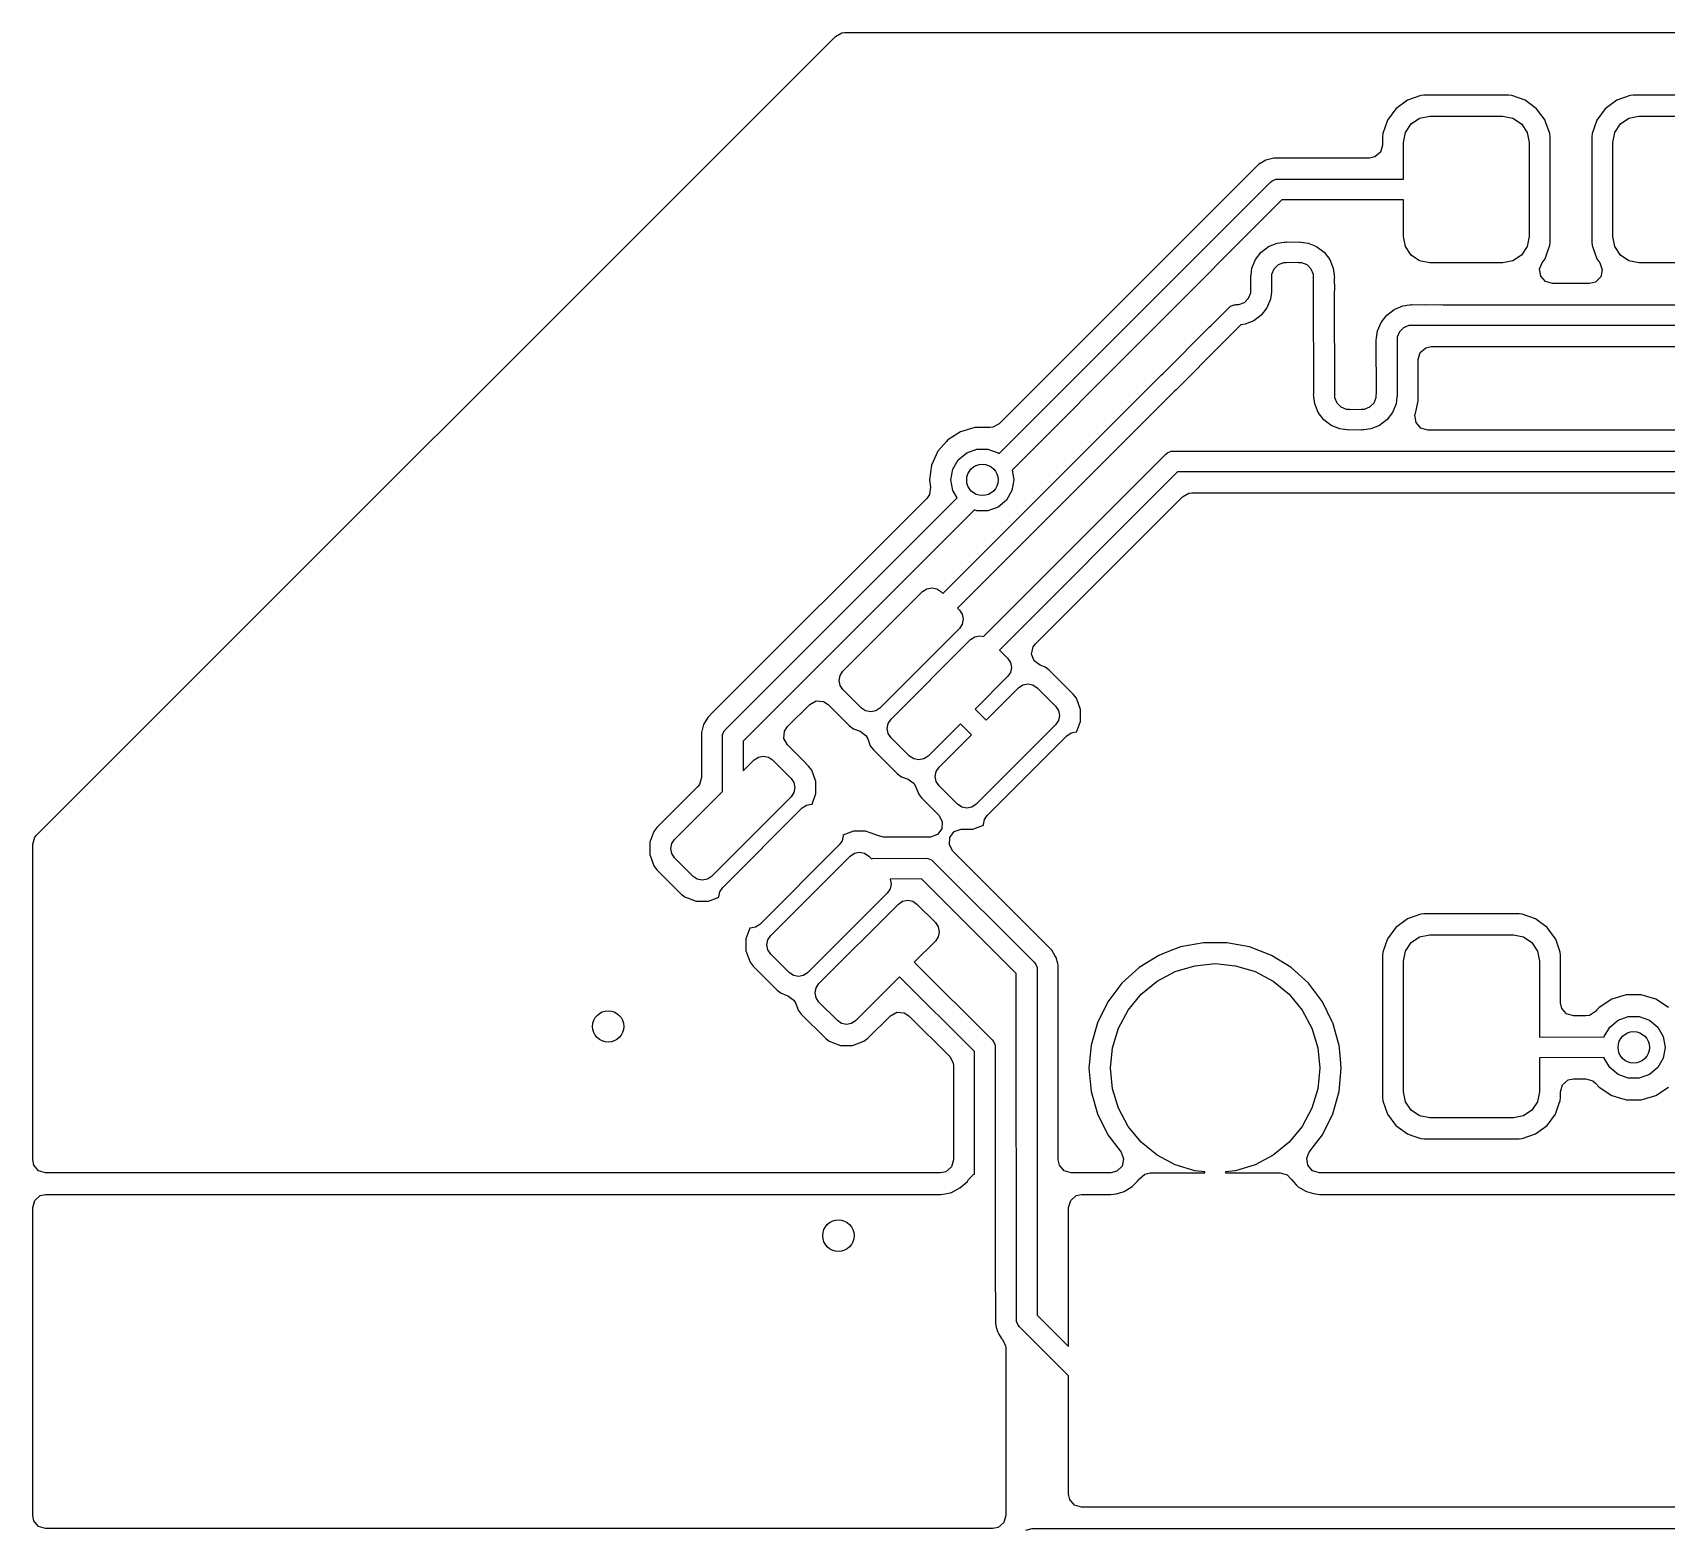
# Model space of a CAD drawing. Extents: x 162.5 to 216.5, y -91.5 to -65.5.
# Drawn here: x 162.5 to 178.11, y -79.81 to -65.5 of the extents above; entities that cross this region are included whole.
import ezdxf

# ---------------------------------------------------------------- set-up
doc = ezdxf.new("R2010")
doc.units = 0
doc.layers.add('BLACK', color=7, linetype='CONTINUOUS')

msp = doc.modelspace()

# ---------------------------------------------------------------- linework, layer by layer
at = {"layer": 'BLACK', "linetype": 'CONTINUOUS'}
for p, q in [((162.536819, -73.170995), (170.170995, -65.536819)), ((170.170995, -65.536819), (170.232318, -65.503334)), ((170.232318, -65.503334), (170.258676, -65.5005)), ((170.258676, -65.5005), (208.741324, -65.5005)), ((175.637117, -66.147207), (175.52785, -66.22785)), ((175.637119, -66.147206), (175.637117, -66.147207)), ((175.765298, -66.102353), (175.637119, -66.147206)), ((175.7653, -66.102353), (175.765298, -66.102353)), ((175.79573, -66.0995), (175.7653, -66.102353)), ((175.795734, -66.0995), (175.79573, -66.0995)), ((176.604266, -66.0995), (175.795734, -66.0995)), ((176.60427, -66.0995), (176.604266, -66.0995)), ((176.6347, -66.102353), (176.60427, -66.0995)), ((176.76288, -66.147206), (176.6347, -66.102353)), ((176.762882, -66.147207), (176.76288, -66.147206)), ((176.87215, -66.22785), (176.762882, -66.147207)), ((177.637117, -66.147207), (177.52785, -66.22785)), ((177.637119, -66.147206), (177.637117, -66.147207)), ((177.765298, -66.102353), (177.637119, -66.147206)), ((177.7653, -66.102353), (177.765298, -66.102353)), ((177.79573, -66.0995), (177.7653, -66.102353)), ((177.795734, -66.0995), (177.79573, -66.0995)), ((178.604266, -66.0995), (177.795734, -66.0995)), ((175.447206, -66.337119), (175.402353, -66.465298)), ((175.447207, -66.337117), (175.447206, -66.337119)), ((175.52785, -66.22785), (175.447207, -66.337117)), ((175.673223, -66.373223), (175.754329, -66.31903)), ((175.754329, -66.31903), (175.85, -66.3)), ((175.85, -66.3), (176.55, -66.3)), ((176.55, -66.3), (176.645671, -66.31903)), ((176.645671, -66.31903), (176.726777, -66.373223)), ((176.952793, -66.337118), (176.87215, -66.22785)), ((176.958467, -66.353334), (176.952793, -66.337118)), ((177.447206, -66.337119), (177.402353, -66.465298)), ((177.447207, -66.337117), (177.447206, -66.337119)), ((177.52785, -66.22785), (177.447207, -66.337117)), ((177.673223, -66.373223), (177.754329, -66.31903)), ((177.754329, -66.31903), (177.85, -66.3)), ((177.85, -66.3), (178.55, -66.3)), ((175.402353, -66.4653), (175.3995, -66.49573)), ((175.3995, -66.49573), (175.3995, -66.5755)), ((175.402353, -66.465298), (175.402353, -66.4653)), ((175.6, -66.55), (175.61903, -66.454329)), ((175.61903, -66.454329), (175.673223, -66.373223)), ((176.726777, -66.373223), (176.78097, -66.454329)), ((176.78097, -66.454329), (176.8, -66.55)), ((176.997646, -66.465298), (176.958467, -66.353334)), ((176.997646, -66.4653), (176.997646, -66.465298)), ((177.0005, -66.49573), (176.997646, -66.4653)), ((177.0005, -67.504269), (177.0005, -66.49573)), ((177.402353, -66.4653), (177.3995, -66.49573)), ((177.3995, -66.49573), (177.3995, -67.504269)), ((177.402353, -66.465298), (177.402353, -66.4653)), ((177.6, -66.55), (177.61903, -66.454329)), ((177.61903, -66.454329), (177.673223, -66.373223)), ((175.379815, -66.642539), (175.327011, -66.688294)), ((175.3995, -66.5755), (175.379815, -66.642539)), ((175.6, -66.900633), (175.6, -66.55)), ((176.8, -66.55), (176.8, -67.45)), ((177.6, -67.45), (177.6, -66.55)), ((174.215487, -66.759541), (171.736112, -69.238916)), ((174.215495, -66.759535), (174.215487, -66.759541)), ((174.284004, -66.719982), (174.215495, -66.759535)), ((174.284009, -66.719979), (174.284004, -66.719982)), ((174.322224, -66.709739), (174.284009, -66.719979)), ((174.360438, -66.6995), (174.322224, -66.709739)), ((175.2755, -66.6995), (174.360438, -66.6995)), ((175.327011, -66.688294), (175.2755, -66.6995)), ((171.736307, -69.524798), (174.329289, -66.929289)), ((174.329289, -66.929289), (174.344443, -66.916853)), ((174.344443, -66.916853), (174.344445, -66.916852)), ((174.344445, -66.916852), (174.380491, -66.901921)), ((174.380491, -66.901921), (175.6, -66.900633)), ((174.438788, -67.099959), (171.859215, -69.682046)), ((175.6, -67.098733), (174.438788, -67.099959)), ((175.6, -67.45), (175.6, -67.098733)), ((174.239584, -67.599584), (174.31, -67.545551)), ((174.31, -67.545551), (174.392002, -67.511585)), ((174.392002, -67.511585), (174.4582, -67.502869)), ((174.4582, -67.502869), (174.460491, -67.501921)), ((174.460491, -67.501921), (174.465982, -67.501845)), ((174.465982, -67.501845), (174.48, -67.5)), ((174.48, -67.5), (174.485865, -67.501571)), ((174.485865, -67.501571), (174.6, -67.5)), ((174.6, -67.5), (174.619509, -67.501921)), ((174.619509, -67.501921), (174.621799, -67.502869)), ((174.621799, -67.502869), (174.687998, -67.511585)), ((174.687998, -67.511585), (174.77, -67.545551)), ((174.77, -67.545551), (174.840416, -67.599584)), ((175.61903, -67.545671), (175.6, -67.45)), ((175.673223, -67.626777), (175.61903, -67.545671)), ((176.78097, -67.545671), (176.726777, -67.626777)), ((176.8, -67.45), (176.78097, -67.545671)), ((176.952793, -67.662882), (176.983369, -67.5755)), ((176.983369, -67.5755), (176.997646, -67.534701)), ((176.997646, -67.534699), (177.0005, -67.504269)), ((176.997646, -67.534701), (176.997646, -67.534699)), ((177.3995, -67.504269), (177.402353, -67.534699)), ((177.402353, -67.534699), (177.402353, -67.534701)), ((177.402353, -67.534701), (177.447206, -67.66288)), ((177.61903, -67.545671), (177.6, -67.45)), ((177.673223, -67.626777), (177.61903, -67.545671)), ((174.151585, -67.752002), (174.185551, -67.67)), ((174.185551, -67.67), (174.239584, -67.599584)), ((174.400696, -67.721314), (174.361314, -67.760696)), ((174.452152, -67.7), (174.400696, -67.721314)), ((174.48, -67.7), (174.452152, -67.7)), ((174.594134, -67.698428), (174.48, -67.7)), ((174.6, -67.7), (174.594134, -67.698428)), ((174.627848, -67.7), (174.6, -67.7)), ((174.679304, -67.721314), (174.627848, -67.7)), ((174.718686, -67.760696), (174.679304, -67.721314)), ((174.840416, -67.599584), (174.894449, -67.67)), ((174.894449, -67.67), (174.928415, -67.752002)), ((175.754329, -67.68097), (175.673223, -67.626777)), ((175.85, -67.7), (175.754329, -67.68097)), ((176.55, -67.7), (175.85, -67.7)), ((176.645671, -67.68097), (176.55, -67.7)), ((176.726777, -67.626777), (176.645671, -67.68097)), ((176.901053, -67.757853), (176.92402, -67.701868)), ((176.92402, -67.701868), (176.952793, -67.662882)), ((177.447206, -67.66288), (177.447207, -67.662882)), ((177.447207, -67.662882), (177.475979, -67.701867)), ((177.475979, -67.701867), (177.49995, -67.767495)), ((177.754329, -67.68097), (177.673223, -67.626777)), ((177.85, -67.7), (177.754329, -67.68097)), ((178.55, -67.7), (177.85, -67.7)), ((174.14, -67.84), (174.141921, -67.820491)), ((174.141571, -67.954134), (174.14, -67.84)), ((174.141921, -67.820491), (174.142869, -67.8182)), ((174.142869, -67.8182), (174.151585, -67.752002)), ((174.34, -67.84), (174.338428, -67.845865)), ((174.338428, -67.845865), (174.34, -67.96)), ((174.361314, -67.760696), (174.34, -67.812152)), ((174.34, -67.812152), (174.34, -67.84)), ((174.74, -67.812152), (174.718686, -67.760696)), ((174.74, -67.84), (174.74, -67.812152)), ((174.741449, -67.945277), (174.74, -67.84)), ((174.928415, -67.752002), (174.93713, -67.8182)), ((174.93713, -67.8182), (174.938079, -67.820491)), ((174.938079, -67.820491), (174.938154, -67.825982)), ((174.938154, -67.825982), (174.94, -67.84)), ((174.94, -67.84), (174.938428, -67.845865)), ((174.938428, -67.845865), (174.94, -67.96)), ((176.910997, -67.827011), (176.901053, -67.757853)), ((176.956752, -67.879815), (176.910997, -67.827011)), ((177.023791, -67.8995), (176.956752, -67.879815)), ((177.376209, -67.8995), (177.023791, -67.8995)), ((177.434895, -67.884734), (177.376209, -67.8995)), ((177.484635, -67.835665), (177.434895, -67.884734)), ((177.49995, -67.767495), (177.484635, -67.835665)), ((174.079304, -68.078686), (174.118686, -68.039304)), ((174.118686, -68.039304), (174.14, -67.987848)), ((174.14, -67.96), (174.141571, -67.954134)), ((174.14, -67.987848), (174.14, -67.96)), ((174.328415, -68.047998), (174.294449, -68.13)), ((174.33713, -67.981799), (174.328415, -68.047998)), ((174.338079, -67.979509), (174.33713, -67.981799)), ((174.34, -67.96), (174.338079, -67.979509)), ((174.74, -67.96), (174.741449, -67.945277)), ((174.741871, -68.953016), (174.74, -67.96)), ((174.94, -67.96), (174.938151, -67.978776)), ((174.938151, -67.978776), (174.94, -68.96)), ((173.759156, -68.301784), (173.92929, -68.129289)), ((173.92929, -68.129289), (173.944443, -68.116852)), ((173.944443, -68.116852), (173.948031, -68.115365)), ((173.948031, -68.115365), (173.95, -68.113397)), ((173.95, -68.113397), (173.957885, -68.111284)), ((173.957885, -68.111284), (173.980491, -68.101921)), ((173.980491, -68.101921), (173.99283, -68.101921)), ((173.99283, -68.101921), (174, -68.1)), ((174, -68.1), (174.027848, -68.1)), ((174.027848, -68.1), (174.079304, -68.078686)), ((174.240416, -68.200416), (174.17, -68.254449)), ((174.294449, -68.13), (174.240416, -68.200416)), ((175.385551, -68.27), (175.439584, -68.199584)), ((175.439584, -68.199584), (175.51, -68.145551)), ((175.51, -68.145551), (175.592002, -68.111585)), ((175.592002, -68.111585), (175.6582, -68.102869)), ((175.6582, -68.102869), (175.660491, -68.101921)), ((175.660491, -68.101921), (175.665982, -68.101845)), ((175.665982, -68.101845), (175.68, -68.1)), ((175.68, -68.1), (175.685865, -68.101571)), ((175.685865, -68.101571), (175.8, -68.1)), ((175.8, -68.1), (175.815632, -68.101539)), ((175.815632, -68.101539), (175.957338, -68.1)), ((175.957338, -68.1), (175.97664, -68.1019)), ((175.97664, -68.1019), (179.161115, -68.10023)), ((173.300662, -68.76048), (173.745981, -68.312598)), ((173.745981, -68.312598), (173.759156, -68.301784)), ((174.045179, -68.294052), (173.887403, -68.454019)), ((174.087998, -68.288415), (174.045179, -68.294052)), ((174.17, -68.254449), (174.087998, -68.288415)), ((175.342869, -68.4182), (175.351585, -68.352002)), ((175.351585, -68.352002), (175.385551, -68.27)), ((175.561314, -68.360696), (175.54, -68.412152)), ((175.600696, -68.321314), (175.561314, -68.360696)), ((175.652152, -68.3), (175.600696, -68.321314)), ((175.68, -68.3), (175.652152, -68.3)), ((175.785277, -68.29855), (175.68, -68.3)), ((175.8, -68.3), (175.785277, -68.29855)), ((175.941705, -68.29846), (175.8, -68.3)), ((175.957338, -68.3), (175.941705, -68.29846)), ((179.381757, -68.298203), (175.957338, -68.3)), ((173.873112, -68.465746), (173.427784, -68.913638)), ((173.887403, -68.454019), (173.873112, -68.465746)), ((175.34, -68.44), (175.341921, -68.420491)), ((175.341827, -68.95318), (175.34, -68.44)), ((175.341921, -68.420491), (175.342869, -68.4182)), ((175.54, -68.44), (175.538172, -68.446819)), ((175.538172, -68.446819), (175.54, -68.96)), ((175.54, -68.412152), (175.54, -68.44)), ((175.760185, -68.557461), (175.812989, -68.511706)), ((175.812989, -68.511706), (175.8645, -68.5005)), ((175.8645, -68.5005), (181.23956, -68.5005)), ((175.7405, -68.6245), (175.760185, -68.557461)), ((175.7405, -68.912405), (175.7405, -68.6245)), ((171.198851, -70.861934), (173.286362, -68.772217)), ((173.286362, -68.772217), (173.300662, -68.76048)), ((173.412797, -68.925936), (171.338921, -71.002004)), ((173.427784, -68.913638), (173.412797, -68.925936)), ((174.74, -68.96), (174.741871, -68.953016)), ((174.741911, -68.97452), (174.74, -68.96)), ((174.741921, -68.979509), (174.741911, -68.97452)), ((174.742869, -68.981799), (174.741921, -68.979509)), ((174.751585, -69.047998), (174.742869, -68.981799)), ((174.94, -68.96), (174.94, -68.987848)), ((174.94, -68.987848), (174.961314, -69.039304)), ((175.318686, -69.039304), (175.34, -68.987848)), ((175.34, -68.96), (175.341827, -68.95318)), ((175.34, -68.987848), (175.34, -68.96)), ((175.53713, -68.981799), (175.528415, -69.047998)), ((175.538079, -68.979509), (175.53713, -68.981799)), ((175.54, -68.96), (175.538079, -68.979509)), ((175.7405, -68.96), (175.7405, -68.912405)), ((175.7405, -69.0209), (175.7405, -68.96)), ((174.785551, -69.13), (174.751585, -69.047998)), ((174.839584, -69.200416), (174.785551, -69.13)), ((174.961314, -69.039304), (175.000696, -69.078686)), ((175.000696, -69.078686), (175.052152, -69.1)), ((175.052152, -69.1), (175.08, -69.1)), ((175.08, -69.1), (175.085865, -69.101571)), ((175.085865, -69.101571), (175.2, -69.1)), ((175.2, -69.1), (175.227848, -69.1)), ((175.227848, -69.1), (175.279304, -69.078686)), ((175.279304, -69.078686), (175.318686, -69.039304)), ((175.494449, -69.13), (175.440416, -69.200416)), ((175.528415, -69.047998), (175.494449, -69.13)), ((175.709485, -69.157853), (175.712251, -69.146525)), ((175.711847, -69.146433), (175.713395, -69.139647)), ((175.712251, -69.146525), (175.711847, -69.146433)), ((175.713395, -69.139647), (175.713397, -69.139645)), ((175.713397, -69.139645), (175.7405, -69.0209)), ((171.503771, -69.275235), (171.365684, -69.31578)), ((171.648431, -69.275235), (171.503771, -69.275235)), ((171.674789, -69.272401), (171.648431, -69.275235)), ((171.736112, -69.238916), (171.674789, -69.272401)), ((174.91, -69.254449), (174.839584, -69.200416)), ((174.992002, -69.288415), (174.91, -69.254449)), ((175.0582, -69.29713), (174.992002, -69.288415)), ((175.060491, -69.298079), (175.0582, -69.29713)), ((175.08, -69.3), (175.060491, -69.298079)), ((175.194134, -69.298428), (175.08, -69.3)), ((175.2, -69.3), (175.194134, -69.298428)), ((175.214017, -69.298154), (175.2, -69.3)), ((175.219509, -69.298079), (175.214017, -69.298154)), ((175.221799, -69.29713), (175.219509, -69.298079)), ((175.287998, -69.288415), (175.221799, -69.29713)), ((175.37, -69.254449), (175.287998, -69.288415)), ((175.440416, -69.200416), (175.37, -69.254449)), ((175.719429, -69.227011), (175.709485, -69.157853)), ((175.765184, -69.279815), (175.719429, -69.227011)), ((175.832223, -69.2995), (175.765184, -69.279815)), ((182.164167, -69.2995), (175.832223, -69.2995)), ((171.232025, -69.408112), (171.150358, -69.502361)), ((171.244607, -69.393592), (171.232025, -69.408112)), ((171.244608, -69.393591), (171.244607, -69.393591)), ((171.244607, -69.393591), (171.244607, -69.393592)), ((171.365684, -69.31578), (171.244608, -69.393591)), ((171.150357, -69.502363), (171.090569, -69.633278)), ((171.150358, -69.502361), (171.150357, -69.502363)), ((171.293827, -69.673129), (171.345922, -69.582899)), ((171.345922, -69.582899), (171.425735, -69.515927)), ((171.425735, -69.515927), (171.523641, -69.480293)), ((171.523641, -69.480293), (171.627829, -69.480293)), ((171.587429, -71.273347), (173.329289, -69.529289)), ((171.627829, -69.480293), (171.725735, -69.515927)), ((171.725735, -69.515927), (171.736307, -69.524798)), ((173.329289, -69.529289), (173.344443, -69.516853)), ((173.344443, -69.516853), (173.380491, -69.501921)), ((173.380491, -69.501921), (182.301237, -69.500008)), ((171.090569, -69.633278), (171.070088, -69.775735)), ((171.070088, -69.775735), (171.080284, -69.846655)), ((171.275735, -69.775735), (171.293827, -69.673129)), ((171.293827, -69.878341), (171.275735, -69.775735)), ((173.438768, -69.699991), (171.738911, -71.401994)), ((171.875735, -69.775735), (171.857643, -69.878341)), ((171.859215, -69.682046), (171.875735, -69.775735)), ((182.359509, -69.698079), (173.438768, -69.699991)), ((171.07034, -69.915814), (171.045227, -69.951982)), ((171.080284, -69.846655), (171.07034, -69.915814)), ((171.333645, -69.947308), (171.293827, -69.878341)), ((171.857643, -69.878341), (171.805548, -69.968571)), ((172.770975, -70.653996), (173.488152, -69.936819)), ((173.488152, -69.936819), (173.549475, -69.903334)), ((173.549475, -69.903334), (173.575833, -69.9005)), ((173.575833, -69.9005), (182.37956, -69.9005)), ((171.045227, -69.951982), (169.006821, -71.99039)), ((169.108185, -72.175293), (171.333645, -69.947308)), ((171.498896, -70.06217), (169.289561, -72.27401)), ((171.523641, -70.071177), (171.498896, -70.06217)), ((171.627829, -70.071177), (171.523641, -70.071177)), ((171.725735, -70.035543), (171.627829, -70.071177)), ((171.805548, -69.968571), (171.725735, -70.035543)), ((172.082318, -71.342652), (172.770975, -70.653996)), ((170.243153, -71.603293), (171.003293, -70.843153)), ((171.003293, -70.843153), (171.043846, -70.816057)), ((171.043846, -70.816057), (171.091682, -70.806542)), ((171.091682, -70.806542), (171.139517, -70.816057)), ((171.139517, -70.816057), (171.18007, -70.843153)), ((171.18007, -70.843153), (171.198851, -70.861934)), ((171.338921, -71.002004), (171.356847, -71.01993)), ((171.356847, -71.01993), (171.383943, -71.060483)), ((171.383943, -71.156154), (171.356847, -71.196707)), ((171.383943, -71.060483), (171.393458, -71.108318)), ((171.393458, -71.108318), (171.383943, -71.156154)), ((171.356847, -71.196707), (170.596707, -71.956847)), ((170.702772, -72.062912), (171.462912, -71.302772)), ((171.462912, -71.302772), (171.503465, -71.275676)), ((171.503465, -71.275676), (171.551301, -71.266161)), ((171.551301, -71.266161), (171.587429, -71.273347)), ((171.738911, -71.401994), (171.816466, -71.479549)), ((171.816466, -71.479549), (171.843562, -71.520102)), ((172.046389, -71.44016), (172.060699, -71.371772)), ((172.071325, -71.505429), (172.046389, -71.44016)), ((172.060699, -71.371772), (172.082318, -71.342652)), ((170.206542, -71.691682), (170.216057, -71.643846)), ((170.216057, -71.643846), (170.243153, -71.603293)), ((171.843562, -71.615773), (171.816466, -71.656326)), ((171.843562, -71.520102), (171.853077, -71.567937)), ((171.853077, -71.567937), (171.843562, -71.615773)), ((172.127589, -71.546855), (172.071325, -71.505429)), ((172.176181, -71.56454), (172.127589, -71.546855)), ((172.176181, -71.564541), (172.176179, -71.56454)), ((172.176179, -71.56454), (172.176181, -71.56454)), ((172.197978, -71.581268), (172.176181, -71.564541)), ((172.214109, -71.593646), (172.197978, -71.581268)), ((172.21411, -71.593647), (172.214109, -71.593646)), ((172.214115, -71.593651), (172.21411, -71.593647)), ((172.444829, -71.824363), (172.214115, -71.593651)), ((170.216057, -71.739517), (170.206542, -71.691682)), ((170.243153, -71.78007), (170.216057, -71.739517)), ((170.41993, -71.956847), (170.243153, -71.78007)), ((171.816466, -71.656326), (171.506295, -71.966496)), ((171.612665, -72.072258), (171.922532, -71.762392)), ((171.922532, -71.762392), (171.963085, -71.735296)), ((171.963085, -71.735296), (172.010921, -71.725781)), ((172.010921, -71.725781), (172.058756, -71.735296)), ((172.058756, -71.735296), (172.099309, -71.762392)), ((172.099309, -71.762392), (172.276086, -71.939169)), ((169.712819, -72.134332), (169.925664, -71.921487)), ((169.925664, -71.921487), (169.986985, -71.888004)), ((169.986985, -71.888004), (170.056677, -71.892988)), ((170.056677, -71.892988), (170.101021, -71.921487)), ((170.101021, -71.921487), (170.305124, -72.125588)), ((170.460483, -71.983943), (170.41993, -71.956847)), ((170.596707, -71.956847), (170.556154, -71.983943)), ((171.506295, -71.966496), (171.612665, -72.072258)), ((172.276086, -71.939169), (172.303182, -71.979722)), ((172.473937, -71.862297), (172.444829, -71.824363)), ((172.513197, -71.970163), (172.473937, -71.862297)), ((168.911311, -72.114859), (168.890832, -72.191289)), ((168.911314, -72.114854), (168.911311, -72.114859)), ((168.950867, -72.046345), (168.911314, -72.114854)), ((168.950873, -72.046337), (168.950867, -72.046345)), ((169.006821, -71.99039), (168.950873, -72.046337)), ((170.508318, -71.993458), (170.460483, -71.983943)), ((170.556154, -71.983943), (170.508318, -71.993458)), ((170.666161, -72.151301), (170.675676, -72.103465)), ((170.675676, -72.103465), (170.702772, -72.062912)), ((171.366192, -72.106599), (171.056326, -72.416466)), ((171.472562, -72.212361), (171.366192, -72.106599)), ((172.276086, -72.115946), (171.515946, -72.876086)), ((172.303182, -72.075393), (172.276086, -72.115946)), ((172.303182, -71.979722), (172.312697, -72.027557)), ((172.312697, -72.027557), (172.303182, -72.075393)), ((172.476225, -72.18653), (172.513197, -72.084952)), ((172.513197, -72.084952), (172.513197, -71.970163)), ((168.890832, -72.191289), (168.890832, -72.620703)), ((169.091332, -72.23085), (169.093253, -72.211341)), ((169.092592, -72.753853), (169.091332, -72.23085)), ((169.093253, -72.211341), (169.108185, -72.175293)), ((169.289561, -72.27401), (169.290241, -72.556204)), ((169.679336, -72.248369), (169.68432, -72.178678)), ((169.712821, -72.309692), (169.679336, -72.248369)), ((169.68432, -72.178678), (169.712819, -72.134332)), ((170.305124, -72.125588), (170.343058, -72.154698)), ((170.343058, -72.154698), (170.407393, -72.178114)), ((170.407393, -72.178114), (170.463656, -72.219538)), ((170.463656, -72.219538), (170.481503, -72.252222)), ((170.481503, -72.252222), (170.504921, -72.316561)), ((170.675676, -72.199136), (170.666161, -72.151301)), ((170.702772, -72.239689), (170.675676, -72.199136)), ((170.879549, -72.416466), (170.702772, -72.239689)), ((171.162392, -72.522532), (171.472562, -72.212361)), ((171.622011, -72.982151), (172.382151, -72.222011)), ((172.382151, -72.222011), (172.422704, -72.194915)), ((172.422704, -72.194915), (172.47054, -72.1854)), ((172.47054, -72.1854), (172.476225, -72.18653)), ((169.394625, -72.451821), (169.435178, -72.424725)), ((169.435178, -72.424725), (169.483014, -72.41521)), ((169.483014, -72.41521), (169.530849, -72.424725)), ((169.530849, -72.424725), (169.571402, -72.451821)), ((169.859263, -72.456133), (169.712821, -72.309692)), ((170.504921, -72.316561), (170.534029, -72.354495)), ((170.534029, -72.354495), (170.764743, -72.585207)), ((170.920102, -72.443562), (170.879549, -72.416466)), ((171.056326, -72.416466), (171.015773, -72.443562)), ((169.290241, -72.556204), (169.394625, -72.451821)), ((169.571402, -72.451821), (169.748179, -72.628598)), ((169.916922, -72.513792), (169.859263, -72.456133)), ((169.94603, -72.551726), (169.916922, -72.513792)), ((169.98529, -72.659592), (169.94603, -72.551726)), ((170.764743, -72.585207), (170.802677, -72.614317)), ((170.967937, -72.453077), (170.920102, -72.443562)), ((171.015773, -72.443562), (170.967937, -72.453077)), ((171.125781, -72.610921), (171.135296, -72.563085)), ((171.135296, -72.563085), (171.162392, -72.522532)), ((168.854513, -72.708384), (168.465754, -73.097143)), ((168.871147, -72.687742), (168.854513, -72.708384)), ((168.890832, -72.620703), (168.871147, -72.687742)), ((169.748179, -72.628598), (169.775275, -72.669151)), ((169.775275, -72.669151), (169.78479, -72.716986)), ((169.78479, -72.716986), (169.775275, -72.764822)), ((169.98529, -72.774381), (169.98529, -72.659592)), ((170.802677, -72.614317), (170.802676, -72.614317)), ((170.802676, -72.614317), (170.867012, -72.637733)), ((170.867012, -72.637733), (170.923276, -72.679159)), ((170.923276, -72.679159), (170.941123, -72.711843)), ((170.941123, -72.711843), (170.963886, -72.774381)), ((171.135296, -72.658756), (171.125781, -72.610921)), ((171.162392, -72.699309), (171.135296, -72.658756)), ((171.339169, -72.876086), (171.162392, -72.699309)), ((168.634485, -73.211961), (169.092592, -72.753853)), ((169.748179, -72.805375), (168.988039, -73.565515)), ((169.775275, -72.764822), (169.748179, -72.805375)), ((169.854244, -72.91144), (169.894797, -72.884344)), ((169.894797, -72.884344), (169.942633, -72.874829)), ((169.942633, -72.874829), (169.948318, -72.875959)), ((169.948318, -72.875959), (169.98529, -72.774381)), ((170.963886, -72.774381), (170.964541, -72.776181)), ((170.964541, -72.776181), (170.993649, -72.814115)), ((170.993649, -72.814115), (171.158973, -72.979438)), ((171.379722, -72.903182), (171.339169, -72.876086)), ((171.427557, -72.912697), (171.379722, -72.903182)), ((171.475393, -72.903182), (171.427557, -72.912697)), ((171.515946, -72.876086), (171.475393, -72.903182)), ((169.094104, -73.67158), (169.854244, -72.91144)), ((171.158973, -72.979438), (171.192458, -73.040761)), ((171.192458, -73.040761), (171.187474, -73.110452)), ((171.5854, -73.07054), (171.594915, -73.022704)), ((171.594915, -73.022704), (171.622011, -72.982151)), ((162.5005, -73.258676), (162.520185, -73.191637)), ((162.520185, -73.191637), (162.536819, -73.170995)), ((168.436633, -73.135089), (168.398433, -73.240045)), ((168.465745, -73.097154), (168.436633, -73.135089)), ((168.465754, -73.097143), (168.465745, -73.097154)), ((168.607389, -73.252514), (168.634485, -73.211961)), ((170.244409, -73.176605), (170.234894, -73.224441)), ((170.344857, -73.133949), (170.243278, -73.17092)), ((170.243278, -73.17092), (170.244409, -73.176605)), ((170.344858, -73.133949), (170.344857, -73.133949)), ((170.459647, -73.133949), (170.344858, -73.133949)), ((170.567509, -73.173207), (170.459647, -73.133949)), ((170.572291, -73.175831), (170.567509, -73.173207)), ((170.631938, -73.191119), (170.572291, -73.175831)), ((171.071292, -73.191119), (170.631938, -73.191119)), ((171.080138, -73.190803), (171.071292, -73.191119)), ((171.145603, -73.166386), (171.080138, -73.190803)), ((171.187474, -73.110452), (171.145603, -73.166386)), ((171.260208, -73.263555), (171.265192, -73.193863)), ((171.265192, -73.193863), (171.307064, -73.13793)), ((171.307064, -73.13793), (171.372528, -73.113513)), ((171.372528, -73.113513), (171.381374, -73.113197)), ((171.381374, -73.113197), (171.48495, -73.113197)), ((171.48495, -73.113197), (171.484952, -73.113197)), ((171.484952, -73.113197), (171.58653, -73.076225)), ((171.58653, -73.076225), (171.5854, -73.07054)), ((162.5005, -76.276), (162.5005, -73.258676)), ((168.398433, -73.240045), (168.397374, -73.242955)), ((168.397374, -73.242955), (168.397374, -73.357744)), ((168.397374, -73.357744), (168.436634, -73.46561)), ((168.597874, -73.30035), (168.607389, -73.252514)), ((168.607389, -73.348185), (168.597874, -73.30035)), ((168.634485, -73.388738), (168.607389, -73.348185)), ((170.207798, -73.264994), (169.447658, -74.025134)), ((169.553724, -74.1312), (170.313864, -73.37106)), ((170.234894, -73.224441), (170.207798, -73.264994)), ((170.313864, -73.37106), (170.354417, -73.343964)), ((170.354417, -73.343964), (170.402253, -73.334449)), ((170.402253, -73.334449), (170.450088, -73.343964)), ((170.450088, -73.343964), (170.490641, -73.37106)), ((170.490641, -73.37106), (170.517288, -73.397707)), ((171.293693, -73.324878), (171.260208, -73.263555)), ((172.240458, -74.271643), (171.293693, -73.324878)), ((168.436634, -73.46561), (168.465742, -73.503544)), ((168.465742, -73.503544), (168.696456, -73.734256)), ((168.811262, -73.565515), (168.634485, -73.388738)), ((170.517288, -73.397707), (170.52735, -73.39354)), ((170.52735, -73.39354), (171.035463, -73.391619)), ((171.035463, -73.391619), (171.054972, -73.39354)), ((171.054972, -73.39354), (171.09102, -73.408472)), ((171.09102, -73.408472), (172.07071, -74.385445)), ((168.851815, -73.592611), (168.811262, -73.565515)), ((168.89965, -73.602126), (168.851815, -73.592611)), ((168.947486, -73.592611), (168.89965, -73.602126)), ((168.988039, -73.565515), (168.947486, -73.592611)), ((169.067008, -73.712133), (169.094104, -73.67158)), ((170.704029, -73.636225), (170.694514, -73.684061)), ((170.992433, -73.589934), (170.695044, -73.591058)), ((170.695044, -73.591058), (170.704029, -73.636225)), ((171.900022, -74.495006), (170.992433, -73.589934)), ((168.696456, -73.734256), (168.696459, -73.734258)), ((168.696459, -73.734258), (168.69646, -73.734259)), ((168.69646, -73.734259), (168.696461, -73.73426)), ((168.696461, -73.73426), (168.703108, -73.739361)), ((168.703108, -73.739361), (168.73439, -73.763366)), ((168.73439, -73.763366), (168.734389, -73.763366)), ((168.734389, -73.763366), (168.758529, -73.772152)), ((168.758529, -73.772152), (168.842256, -73.802626)), ((168.842256, -73.802626), (168.842258, -73.802626)), ((168.842258, -73.802626), (168.957043, -73.802626)), ((168.957043, -73.802626), (168.957045, -73.802626)), ((168.957045, -73.802626), (169.058623, -73.765654)), ((169.057493, -73.759969), (169.067008, -73.712133)), ((169.058623, -73.765654), (169.057493, -73.759969)), ((170.667418, -73.724614), (169.907278, -74.484754)), ((170.013343, -74.590819), (170.773483, -73.830679)), ((170.694514, -73.684061), (170.667418, -73.724614)), ((170.773483, -73.830679), (170.814036, -73.803583)), ((170.814036, -73.803583), (170.861872, -73.794068)), ((170.861872, -73.794068), (170.909707, -73.803583)), ((170.909707, -73.803583), (170.95026, -73.830679)), ((170.95026, -73.830679), (171.127037, -74.007456)), ((175.637117, -73.972207), (175.52785, -74.05285)), ((175.637119, -73.972206), (175.637117, -73.972207)), ((175.765298, -73.927353), (175.637119, -73.972206)), ((175.7653, -73.927353), (175.765298, -73.927353)), ((175.79573, -73.9245), (175.7653, -73.927353)), ((175.795734, -73.9245), (175.79573, -73.9245)), ((176.704266, -73.9245), (175.795734, -73.9245)), ((176.70427, -73.9245), (176.704266, -73.9245)), ((176.7347, -73.927353), (176.70427, -73.9245)), ((176.86288, -73.972206), (176.7347, -73.927353)), ((176.862882, -73.972207), (176.86288, -73.972206)), ((176.97215, -74.05285), (176.862882, -73.972207)), ((169.353584, -74.060614), (169.31664, -74.162119)), ((169.359269, -74.061745), (169.353584, -74.060614)), ((169.407105, -74.05223), (169.359269, -74.061745)), ((169.447658, -74.025134), (169.407105, -74.05223)), ((169.526628, -74.171753), (169.553724, -74.1312)), ((171.127037, -74.007456), (171.154133, -74.048009)), ((171.154133, -74.14368), (171.127037, -74.184233)), ((171.154133, -74.048009), (171.163648, -74.095844)), ((171.163648, -74.095844), (171.154133, -74.14368)), ((175.52785, -74.05285), (175.447207, -74.162117)), ((175.673223, -74.198223), (175.754329, -74.14403)), ((175.754329, -74.14403), (175.85, -74.125)), ((175.85, -74.125), (176.65, -74.125)), ((176.65, -74.125), (176.745671, -74.14403)), ((176.745671, -74.14403), (176.826777, -74.198223)), ((177.052793, -74.162118), (176.97215, -74.05285)), ((169.31664, -74.162119), (169.316613, -74.162194)), ((169.316613, -74.162194), (169.316613, -74.276983)), ((169.316613, -74.276983), (169.355873, -74.384849)), ((169.517113, -74.219589), (169.526628, -74.171753)), ((169.526628, -74.267424), (169.517113, -74.219589)), ((169.553724, -74.307977), (169.526628, -74.267424)), ((169.730501, -74.484754), (169.553724, -74.307977)), ((171.127037, -74.184233), (170.925121, -74.386148)), ((172.240464, -74.271651), (172.240458, -74.271643)), ((172.268813, -74.320754), (172.240464, -74.271651)), ((173.338864, -74.291207), (173.262601, -74.320752)), ((173.47006, -74.240382), (173.338864, -74.291207)), ((173.688757, -74.1995), (173.47006, -74.240382)), ((173.911243, -74.1995), (173.688757, -74.1995)), ((174.12994, -74.240382), (173.911243, -74.1995)), ((174.337352, -74.320734), (174.12994, -74.240382)), ((175.402353, -74.2903), (175.3995, -74.32073)), ((175.447206, -74.162119), (175.402353, -74.290298)), ((175.402353, -74.290298), (175.402353, -74.2903)), ((175.447207, -74.162117), (175.447206, -74.162119)), ((175.6, -74.375), (175.61903, -74.279329)), ((175.61903, -74.279329), (175.673223, -74.198223)), ((176.826777, -74.198223), (176.88097, -74.279329)), ((176.88097, -74.279329), (176.9, -74.375)), ((177.054074, -74.165779), (177.052793, -74.162118)), ((177.097646, -74.290298), (177.054074, -74.165779)), ((177.097646, -74.2903), (177.097646, -74.290298)), ((177.1005, -74.32073), (177.097646, -74.2903)), ((169.355873, -74.384849), (169.384981, -74.422783)), ((169.384981, -74.422783), (169.615695, -74.653495)), ((170.925121, -74.386148), (171.670711, -75.129289)), ((172.07071, -74.385445), (172.083147, -74.400598)), ((172.083147, -74.400598), (172.083147, -74.400599)), ((172.083147, -74.400599), (172.098079, -74.436647)), ((172.098079, -74.436647), (172.099977, -77.761077)), ((172.280021, -74.340167), (172.268813, -74.320754)), ((172.295913, -74.399475), (172.280021, -74.340167)), ((172.3005, -74.416595), (172.295913, -74.399475)), ((172.3005, -76.276), (172.3005, -74.416595)), ((173.073437, -74.437876), (172.90902, -74.587761)), ((173.073439, -74.437874), (173.073437, -74.437876)), ((173.262595, -74.320754), (173.073439, -74.437874)), ((173.262601, -74.320752), (173.262595, -74.320754)), ((173.417317, -74.47612), (173.60491, -74.419215)), ((173.60491, -74.419215), (173.8, -74.4)), ((173.8, -74.4), (173.99509, -74.419215)), ((173.99509, -74.419215), (174.182683, -74.47612)), ((174.337398, -74.320752), (174.337352, -74.320734)), ((174.337404, -74.320754), (174.337398, -74.320752)), ((174.52656, -74.437874), (174.337404, -74.320754)), ((174.526562, -74.437876), (174.52656, -74.437874)), ((174.690979, -74.587761), (174.526562, -74.437876)), ((175.3995, -74.32073), (175.3995, -75.679269)), ((175.6, -75.625), (175.6, -74.375)), ((176.9, -74.375), (176.9, -75.101262)), ((177.1005, -74.7755), (177.1005, -74.32073)), ((169.771054, -74.51185), (169.730501, -74.484754)), ((169.818889, -74.521365), (169.771054, -74.51185)), ((169.866725, -74.51185), (169.818889, -74.521365)), ((169.907278, -74.484754), (169.866725, -74.51185)), ((169.986247, -74.631372), (170.013343, -74.590819)), ((170.785036, -74.526233), (170.366897, -74.944373)), ((171.500026, -75.238876), (170.785036, -74.526233)), ((171.901921, -77.819509), (171.900022, -74.495006)), ((172.90902, -74.587761), (172.774943, -74.765308)), ((173.092893, -74.692893), (173.24443, -74.56853)), ((173.24443, -74.56853), (173.417317, -74.47612)), ((174.182683, -74.47612), (174.35557, -74.56853)), ((174.35557, -74.56853), (174.507107, -74.692893)), ((174.825056, -74.765308), (174.690979, -74.587761)), ((169.615695, -74.653495), (169.653629, -74.682605)), ((169.653629, -74.682605), (169.717964, -74.706021)), ((169.717964, -74.706021), (169.774227, -74.747445)), ((169.774227, -74.747445), (169.792074, -74.780129)), ((169.976732, -74.679208), (169.986247, -74.631372)), ((169.986247, -74.727043), (169.976732, -74.679208)), ((170.013343, -74.767596), (169.986247, -74.727043)), ((170.19012, -74.944373), (170.013343, -74.767596)), ((172.774938, -74.765316), (172.675775, -74.964461)), ((172.774943, -74.765308), (172.774938, -74.765316)), ((172.96853, -74.84443), (173.092893, -74.692893)), ((174.507107, -74.692893), (174.63147, -74.84443)), ((174.825061, -74.765316), (174.825056, -74.765308)), ((174.92306, -74.962124), (174.825061, -74.765316)), ((177.111706, -74.827011), (177.1005, -74.7755)), ((177.589949, -74.740045), (177.468873, -74.817856)), ((177.728036, -74.6995), (177.589949, -74.740045)), ((177.728039, -74.6995), (177.728036, -74.6995)), ((177.871961, -74.6995), (177.728039, -74.6995)), ((177.871963, -74.6995), (177.871961, -74.6995)), ((178.01005, -74.740045), (177.871963, -74.6995)), ((178.010051, -74.740046), (178.010049, -74.740045)), ((178.010049, -74.740045), (178.01005, -74.740045)), ((178.010053, -74.740047), (178.010051, -74.740046)), ((178.131128, -74.817857), (178.010053, -74.740047)), ((169.792074, -74.780129), (169.815492, -74.844468)), ((169.815492, -74.844468), (169.8446, -74.882402)), ((169.8446, -74.882402), (170.075314, -75.113114)), ((170.481703, -75.113116), (170.697244, -74.897573)), ((170.697244, -74.897573), (170.758564, -74.86409)), ((170.758564, -74.86409), (170.828256, -74.869074)), ((170.828256, -74.869074), (170.872604, -74.897575)), ((170.872604, -74.897575), (171.263181, -75.288152)), ((172.87612, -75.017317), (172.96853, -74.84443)), ((174.63147, -74.84443), (174.72388, -75.017317)), ((177.157461, -74.879815), (177.111706, -74.827011)), ((177.2245, -74.8995), (177.157461, -74.879815)), ((177.341499, -74.8995), (177.2245, -74.8995)), ((177.376433, -74.894477), (177.341499, -74.8995)), ((177.435212, -74.856703), (177.376433, -74.894477)), ((177.445814, -74.844468), (177.435212, -74.856703)), ((177.468872, -74.817857), (177.445814, -74.844468)), ((177.468873, -74.817856), (177.468872, -74.817856)), ((177.468872, -74.817856), (177.468872, -74.817857)), ((177.65, -74.940192), (177.747906, -74.904558)), ((177.747906, -74.904558), (177.852094, -74.904558)), ((177.852094, -74.904558), (177.95, -74.940192)), ((170.230673, -74.971469), (170.19012, -74.944373)), ((170.278508, -74.980984), (170.230673, -74.971469)), ((170.326344, -74.971469), (170.278508, -74.980984)), ((170.366897, -74.944373), (170.326344, -74.971469)), ((172.675769, -74.964476), (172.614885, -75.178462)), ((172.675775, -74.964461), (172.675769, -74.964476)), ((172.819215, -75.20491), (172.87612, -75.017317)), ((174.72388, -75.017317), (174.780785, -75.20491)), ((174.924229, -74.964472), (174.92306, -74.962124)), ((174.979752, -75.159618), (174.924229, -74.964472)), ((177.518092, -75.097394), (177.570187, -75.007164)), ((177.570187, -75.007164), (177.65, -74.940192)), ((177.95, -74.940192), (178.029813, -75.007164)), ((178.029813, -75.007164), (178.081908, -75.097394)), ((170.075314, -75.113114), (170.075317, -75.113116)), ((170.075317, -75.113116), (170.075318, -75.113117)), ((170.075318, -75.113117), (170.075319, -75.113118)), ((170.075319, -75.113118), (170.081966, -75.118219)), ((170.081966, -75.118219), (170.113248, -75.142224)), ((170.113248, -75.142224), (170.113247, -75.142224)), ((170.113247, -75.142224), (170.152507, -75.156513)), ((170.152507, -75.156513), (170.221114, -75.181484)), ((170.221114, -75.181484), (170.221116, -75.181484)), ((170.221116, -75.181484), (170.335901, -75.181484)), ((170.335901, -75.181484), (170.335903, -75.181484)), ((170.335903, -75.181484), (170.443769, -75.142224)), ((170.443769, -75.142224), (170.481703, -75.113116)), ((171.500836, -76.412339), (171.500026, -75.238876)), ((171.670711, -75.129289), (171.683147, -75.144443)), ((171.683147, -75.144443), (171.698079, -75.180491)), ((171.698079, -75.180491), (171.699004, -76.52172)), ((172.614884, -75.178464), (172.594357, -75.399999)), ((172.614885, -75.178462), (172.614884, -75.178464)), ((172.8, -75.4), (172.819215, -75.20491)), ((174.780785, -75.20491), (174.8, -75.4)), ((174.985114, -75.178462), (174.979752, -75.159618)), ((174.985115, -75.178464), (174.985114, -75.178462)), ((174.997461, -75.311706), (174.985115, -75.178464)), ((176.9, -75.101262), (177.517562, -75.100396)), ((177.517562, -75.100396), (177.518092, -75.097394)), ((178.081908, -75.097394), (178.1, -75.2)), ((178.1, -75.2), (178.081908, -75.302606)), ((171.263181, -75.288152), (171.296666, -75.349475)), ((171.296666, -75.349475), (171.2995, -75.375833)), ((171.2995, -75.375833), (171.2995, -76.276)), ((172.594357, -75.399999), (172.594357, -75.4)), ((172.594357, -75.4), (172.614884, -75.621535)), ((172.819215, -75.59509), (172.8, -75.4)), ((174.8, -75.4), (174.780785, -75.59509)), ((174.985115, -75.621536), (175.005643, -75.4)), ((175.005643, -75.4), (174.997461, -75.311706)), ((177.517368, -75.298502), (176.9, -75.299368)), ((176.9, -75.299368), (176.9, -75.625)), ((177.518092, -75.302606), (177.517368, -75.298502)), ((177.570187, -75.392836), (177.518092, -75.302606)), ((177.65, -75.459808), (177.570187, -75.392836)), ((178.029813, -75.392836), (177.95, -75.459808)), ((178.081908, -75.302606), (178.029813, -75.392836)), ((177.120185, -75.557461), (177.172989, -75.511706)), ((177.172989, -75.511706), (177.2245, -75.5005)), ((177.2245, -75.5005), (177.341499, -75.5005)), ((177.341499, -75.5005), (177.408538, -75.520185)), ((177.408538, -75.520185), (177.435211, -75.543296)), ((177.435211, -75.543296), (177.468872, -75.582143)), ((177.747906, -75.495442), (177.65, -75.459808)), ((177.852094, -75.495442), (177.747906, -75.495442)), ((177.95, -75.459808), (177.852094, -75.495442)), ((172.614884, -75.621535), (172.614885, -75.621537)), ((172.614885, -75.621537), (172.675769, -75.835523)), ((172.87612, -75.782683), (172.819215, -75.59509)), ((174.780785, -75.59509), (174.72388, -75.782683)), ((174.924229, -75.835528), (174.985115, -75.621536)), ((175.3995, -75.679269), (175.402353, -75.709699)), ((175.402353, -75.709699), (175.402353, -75.709701)), ((175.402353, -75.709701), (175.447206, -75.83788)), ((175.61903, -75.720671), (175.6, -75.625)), ((176.9, -75.625), (176.88097, -75.720671)), ((177.088898, -75.7347), (177.097646, -75.709701)), ((177.097646, -75.709699), (177.1005, -75.679269)), ((177.097646, -75.709701), (177.097646, -75.709699)), ((177.1005, -75.6245), (177.120185, -75.557461)), ((177.1005, -75.679269), (177.1005, -75.6245)), ((177.468872, -75.582143), (177.589947, -75.659953)), ((177.589947, -75.659953), (177.58995, -75.659954)), ((177.58995, -75.659954), (177.589949, -75.659954)), ((177.589949, -75.659954), (177.697107, -75.691417)), ((177.697107, -75.691417), (177.7118, -75.695732)), ((177.7118, -75.695732), (177.728036, -75.700499)), ((177.728036, -75.700499), (177.728038, -75.7005)), ((177.728038, -75.7005), (177.728039, -75.7005)), ((177.728039, -75.7005), (177.871962, -75.7005)), ((177.871962, -75.700499), (177.979121, -75.669035)), ((177.871962, -75.7005), (177.871962, -75.700499)), ((177.979121, -75.669035), (178.01005, -75.659954)), ((178.01005, -75.659954), (178.01005, -75.659953)), ((178.01005, -75.659953), (178.010053, -75.659953)), ((178.010053, -75.659953), (178.131128, -75.582143)), ((172.675769, -75.835523), (172.675775, -75.835538)), ((172.675775, -75.835538), (172.774938, -76.034683)), ((172.96853, -75.95557), (172.87612, -75.782683)), ((174.72388, -75.782683), (174.63147, -75.95557)), ((174.825058, -76.034689), (174.924229, -75.835528)), ((175.447206, -75.83788), (175.447207, -75.837882)), ((175.447207, -75.837882), (175.52785, -75.94715)), ((175.673223, -75.801777), (175.61903, -75.720671)), ((175.754329, -75.85597), (175.673223, -75.801777)), ((175.85, -75.875), (175.754329, -75.85597)), ((176.745671, -75.85597), (176.65, -75.875)), ((176.826777, -75.801777), (176.745671, -75.85597)), ((176.88097, -75.720671), (176.826777, -75.801777)), ((176.97215, -75.94715), (177.052793, -75.837882)), ((177.052793, -75.837882), (177.088898, -75.7347)), ((173.092893, -76.107107), (172.96853, -75.95557)), ((174.63147, -75.95557), (174.507107, -76.107107)), ((175.52785, -75.94715), (175.637118, -76.027793)), ((176.65, -75.875), (175.85, -75.875)), ((176.862882, -76.027793), (176.97215, -75.94715)), ((172.774938, -76.034683), (172.774943, -76.034691)), ((172.774943, -76.034691), (172.90074, -76.201273)), ((173.24443, -76.23147), (173.092893, -76.107107)), ((174.507107, -76.107107), (174.35557, -76.23147)), ((174.69926, -76.201273), (174.760065, -76.120754)), ((174.760065, -76.120754), (174.825058, -76.034689)), ((175.637118, -76.027793), (175.679845, -76.042744)), ((175.679845, -76.042744), (175.765299, -76.072646)), ((175.765299, -76.072646), (175.79573, -76.0755)), ((175.79573, -76.0755), (175.795734, -76.0755)), ((175.795734, -76.0755), (176.70427, -76.0755)), ((176.70427, -76.0755), (176.734699, -76.072646)), ((176.734699, -76.072646), (176.734701, -76.072646)), ((176.734701, -76.072646), (176.79879, -76.050219)), ((176.79879, -76.050219), (176.862882, -76.027793)), ((162.511706, -76.327511), (162.5005, -76.276)), ((162.557461, -76.380315), (162.511706, -76.327511)), ((171.2995, -76.276), (171.279815, -76.343039)), ((172.311706, -76.327511), (172.3005, -76.276)), ((172.357461, -76.380315), (172.311706, -76.327511)), ((172.910867, -76.334969), (172.861669, -76.384582)), ((172.90074, -76.201273), (172.925432, -76.266635)), ((172.925432, -76.266635), (172.910867, -76.334969)), ((173.417317, -76.32388), (173.24443, -76.23147)), ((173.60491, -76.380785), (173.417317, -76.32388)), ((174.182683, -76.32388), (173.99509, -76.380785)), ((174.35557, -76.23147), (174.182683, -76.32388)), ((174.675476, -76.258353), (174.69926, -76.201273)), ((174.68542, -76.327511), (174.675476, -76.258353)), ((174.731175, -76.380315), (174.68542, -76.327511)), ((162.6245, -76.4), (162.557461, -76.380315)), ((171.1755, -76.4), (162.6245, -76.4)), ((171.227011, -76.388794), (171.1755, -76.4)), ((171.279815, -76.343039), (171.227011, -76.388794)), ((171.414389, -76.498345), (171.432343, -76.480754)), ((171.432343, -76.480754), (171.442015, -76.463462)), ((171.442015, -76.463462), (171.491923, -76.414566)), ((171.491923, -76.414566), (171.500836, -76.412339)), ((172.4245, -76.4), (172.357461, -76.380315)), ((172.801786, -76.4), (172.4245, -76.4)), ((172.861669, -76.384582), (172.801786, -76.4)), ((173.007588, -76.529281), (173.056786, -76.479668)), ((173.056786, -76.479668), (173.073361, -76.46077)), ((173.073361, -76.46077), (173.073364, -76.460763)), ((173.073364, -76.460763), (173.076246, -76.456339)), ((173.076246, -76.456339), (173.129322, -76.4109)), ((173.129322, -76.4109), (173.180159, -76.4)), ((173.180159, -76.4), (173.700748, -76.4)), ((173.70074, -76.390223), (173.60491, -76.380785)), ((173.700748, -76.4), (173.70074, -76.390223)), ((173.99509, -76.380785), (173.898833, -76.390265)), ((173.898833, -76.390265), (173.898841, -76.4)), ((173.898841, -76.4), (174.422601, -76.4)), ((174.422601, -76.4), (174.48964, -76.419685)), ((174.48964, -76.419685), (174.52449, -76.457503)), ((174.52449, -76.457503), (174.526174, -76.456347)), ((174.526174, -76.456347), (174.530115, -76.462086)), ((174.530115, -76.462086), (174.575874, -76.514895)), ((174.798214, -76.4), (174.731175, -76.380315)), ((182.5755, -76.4), (174.798214, -76.4)), ((162.520185, -76.662461), (162.572989, -76.616706)), ((162.572989, -76.616706), (162.6245, -76.6055)), ((162.6245, -76.6055), (171.175491, -76.6055)), ((171.175491, -76.6055), (171.1755, -76.6055)), ((171.1755, -76.6055), (171.219184, -76.600803)), ((171.219184, -76.600803), (171.248375, -76.594452)), ((171.248375, -76.594452), (171.270674, -76.589602)), ((171.270674, -76.589602), (171.27069, -76.589598)), ((171.27069, -76.589598), (171.270695, -76.589597)), ((171.270695, -76.589597), (171.280873, -76.58711)), ((171.280873, -76.58711), (171.361585, -76.5441)), ((171.361585, -76.5441), (171.414389, -76.498345)), ((171.699004, -76.52172), (171.6995, -76.524)), ((171.6995, -76.524), (171.6995, -77.240751)), ((172.419685, -76.662461), (172.472489, -76.616706)), ((172.472489, -76.616706), (172.524, -76.6055)), ((172.524, -76.6055), (172.801784, -76.6055)), ((172.801784, -76.6055), (172.801786, -76.6055)), ((172.801786, -76.6055), (172.853025, -76.59901)), ((172.853025, -76.59901), (172.912908, -76.583592)), ((172.912908, -76.583592), (172.930355, -76.578263)), ((172.930355, -76.578263), (173.007588, -76.529281)), ((174.575874, -76.514895), (174.587538, -76.526799)), ((174.587538, -76.526799), (174.59346, -76.532843)), ((174.59346, -76.532843), (174.593461, -76.532844)), ((174.593461, -76.532844), (174.593463, -76.532845)), ((174.593463, -76.532845), (174.661002, -76.570624)), ((174.661002, -76.570624), (174.673277, -76.57749)), ((174.673277, -76.57749), (174.740316, -76.597175)), ((174.740316, -76.597175), (174.798214, -76.6055)), ((174.798214, -76.6055), (174.798218, -76.6055)), ((174.798218, -76.6055), (182.575491, -76.6055)), ((162.5005, -76.7295), (162.520185, -76.662461)), ((162.5005, -79.676), (162.5005, -76.7295)), ((172.4, -76.7295), (172.419685, -76.662461)), ((172.4, -78.059774), (172.4, -76.7295)), ((171.6995, -77.240751), (171.699914, -77.841107)), ((171.699914, -77.841107), (171.709064, -77.875254)), ((171.709064, -77.875254), (171.719979, -77.91599)), ((171.916853, -77.855557), (171.901921, -77.819509)), ((171.929289, -77.870711), (171.916853, -77.855557)), ((172.4, -78.339342), (171.929289, -77.870711)), ((172.099977, -77.761077), (172.4, -78.059774)), ((171.719979, -77.91599), (171.71998, -77.915991)), ((171.71998, -77.915991), (171.734359, -77.940896)), ((171.734359, -77.940896), (171.73436, -77.940897)), ((171.73436, -77.940897), (171.759539, -77.984509)), ((171.759539, -77.984509), (171.759541, -77.984512)), ((171.759541, -77.984512), (171.763681, -77.988652)), ((171.763681, -77.988652), (171.797166, -78.049975)), ((171.797166, -78.049975), (171.8, -78.076333)), ((171.8, -78.076333), (171.8, -79.676)), ((172.4, -79.4705), (172.4, -78.339342)), ((172.411206, -79.522011), (172.4, -79.4705)), ((172.456961, -79.574815), (172.411206, -79.522011)), ((172.524, -79.5945), (172.456961, -79.574815)), ((182.596358, -79.5945), (172.524, -79.5945)), ((162.511706, -79.727511), (162.5005, -79.676)), ((162.557461, -79.780315), (162.511706, -79.727511)), ((171.780315, -79.743039), (171.727511, -79.788794)), ((171.8, -79.676), (171.780315, -79.743039)), ((162.6245, -79.8), (162.557461, -79.780315)), ((171.676, -79.8), (162.6245, -79.8)), ((171.727511, -79.788794), (171.676, -79.8)), ((171.992423, -79.814566), (172.050734, -79.8)), ((172.050734, -79.8), (182.799999, -79.8))]:
    msp.add_line(p, q, dxfattribs=at)
at = {"layer": 'BLACK'}
for centre in [(171.575735, -69.775735), (168, -75), (177.8, -75.2), (170.2, -77)]:
    msp.add_circle(centre, 0.15, dxfattribs=at)

doc.saveas('drawing.dxf')
